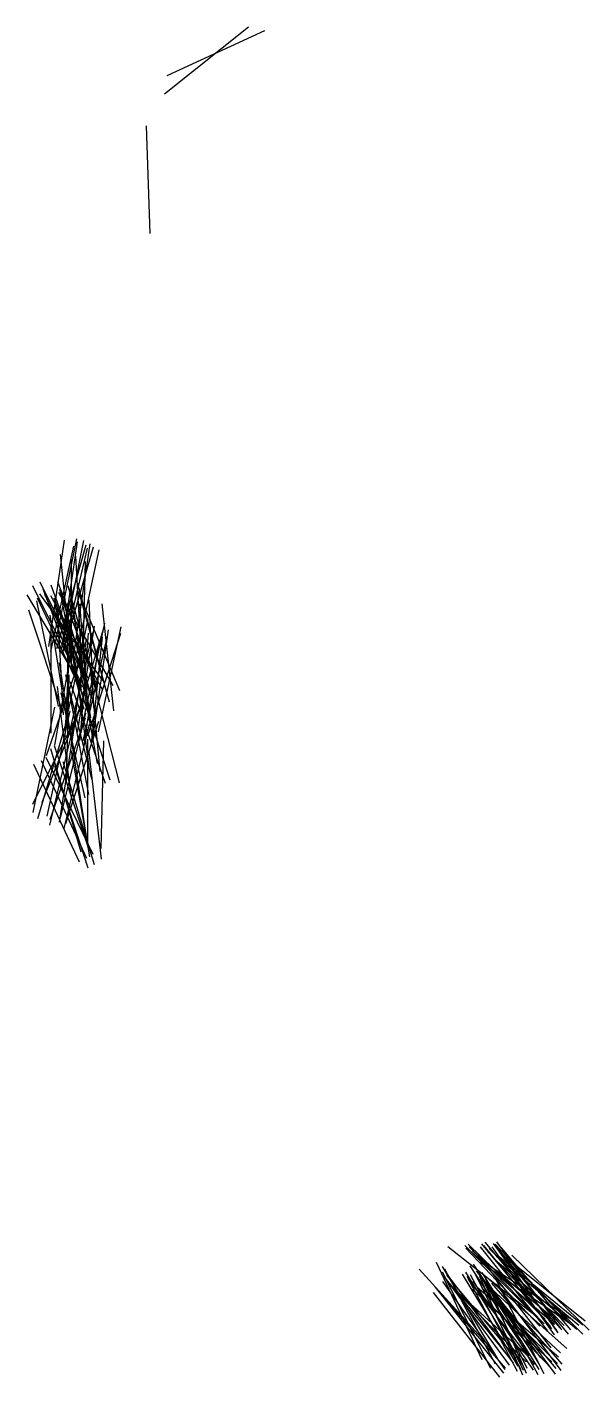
# Model space of a CAD drawing. Extents: x 450045 to 455000, y 6465319 to 6474780.
# Drawn here: x 450942.99 to 450958.35, y 6467571.54 to 6467608.42 of the extents above; entities that cross this region are included whole.
import ezdxf

# ---------------------------------------------------------------- set-up
doc = ezdxf.new("R2010")
doc.units = 0

msp = doc.modelspace()

# ---------------------------------------------------------------- linework, layer by layer
at = {"layer": 'cliff3'}
for points in [[(450949.048, 6467608.418), (450946.752, 6467606.582)], [(450949.486, 6467608.312), (450946.814, 6467607.088)], [(450946.248, 6467605.719), (450946.352, 6467602.781)], [(450944.014, 6467594.404), (450943.586, 6467591.496)], [(450944.261, 6467594.237), (450943.639, 6467591.363)], [(450944.348, 6467594.44), (450943.752, 6467591.56)], [(450944.598, 6467594.265), (450943.802, 6467591.435)], [(450944.365, 6467594.354), (450943.935, 6467591.446)], [(450944.538, 6467594.391), (450943.962, 6467591.509)], [(450944.714, 6467594.304), (450944.286, 6467591.396)], [(450943.899, 6467594.012), (450944.201, 6467591.088)], [(450944.634, 6467594.182), (450943.966, 6467591.318)], [(450944.804, 6467594.213), (450943.996, 6467591.387)], [(450944.2, 6467593.87), (450944.2, 6467590.93)], [(450944.318, 6467593.968), (450944.482, 6467591.032)], [(450944.961, 6467594.137), (450944.339, 6467591.263)], [(450944.588, 6467593.82), (450944.512, 6467590.88)], [(450943.143, 6467593.165), (450944.457, 6467590.535)], [(450943.343, 6467593.265), (450944.657, 6467590.635)], [(450943.648, 6467593.181), (450944.652, 6467590.419)], [(450943.83, 6467593.275), (450944.87, 6467590.525)], [(450944.11, 6467593.167), (450944.89, 6467590.333)], [(450944.371, 6467593.22), (450945.129, 6467590.38)], [(450942.994, 6467592.911), (450944.506, 6467590.389)], [(450943.271, 6467592.828), (450944.529, 6467590.172)], [(450943.333, 6467592.937), (450945.067, 6467590.563)], [(450943.43, 6467593.075), (450944.47, 6467590.325)], [(450943.468, 6467592.927), (450944.732, 6467590.273)], [(450943.64, 6467592.887), (450945.06, 6467590.313)], [(450943.731, 6467592.825), (450944.769, 6467590.075)], [(450943.859, 6467592.97), (450945.341, 6467590.43)], [(450943.883, 6467593.06), (450944.717, 6467590.24)], [(450943.925, 6467592.844), (450944.475, 6467589.956)], [(450944.171, 6467592.952), (450944.629, 6467590.048)], [(450944.382, 6467593.006), (450945.518, 6467590.294)], [(450944.459, 6467592.817), (450945.241, 6467589.983)], [(450944.685, 6467592.769), (450944.815, 6467589.831)], [(450943.035, 6467592.495), (450943.965, 6467589.705)], [(450943.252, 6467592.74), (450943.848, 6467589.86)], [(450943.755, 6467592.616), (450944.545, 6467589.784)], [(450943.818, 6467592.568), (450943.982, 6467589.632)], [(450944.092, 6467592.455), (450944.508, 6467589.545)], [(450944.1, 6467592.67), (450944.1, 6467589.73)], [(450944.268, 6467592.452), (450944.732, 6467589.548)], [(450944.43, 6467592.665), (450944.67, 6467589.735)], [(450945.038, 6467592.661), (450945.362, 6467589.739)], [(450943.615, 6467592.351), (450944.085, 6467589.449)], [(450943.65, 6467592.07), (450943.65, 6467589.13)], [(450944.661, 6467592.237), (450944.039, 6467589.363)], [(450944.832, 6467592.052), (450944.368, 6467589.148)], [(450945.112, 6467592.136), (450944.488, 6467589.264)], [(450945.561, 6467592.037), (450944.939, 6467589.163)], [(450944.253, 6467591.698), (450943.747, 6467588.802)], [(450944.17, 6467591.968), (450944.03, 6467589.032)], [(450944.785, 6467591.881), (450944.115, 6467589.019)], [(450944.612, 6467591.705), (450944.188, 6467588.795)], [(450945.075, 6467591.957), (450944.225, 6467589.143)], [(450944.665, 6467591.865), (450944.435, 6467588.935)], [(450945.181, 6467591.782), (450944.519, 6467588.918)], [(450944.962, 6467591.655), (450944.538, 6467588.745)], [(450945.552, 6467591.849), (450944.648, 6467589.051)], [(450945.051, 6467591.762), (450944.749, 6467588.838)], [(450945.208, 6467591.955), (450944.792, 6467589.045)], [(450944.486, 6467591.287), (450943.514, 6467588.513)], [(450943.871, 6467591.052), (450944.329, 6467588.148)], [(450944.31, 6467591.058), (450944.69, 6467588.142)], [(450944.384, 6467591.196), (450944.916, 6467588.304)], [(450944.712, 6467591.014), (450944.988, 6467588.086)], [(450944.043, 6467590.726), (450944.757, 6467587.874)], [(450944.139, 6467590.719), (450944.061, 6467587.781)], [(450944.166, 6467590.538), (450945.134, 6467587.762)], [(450944.346, 6467590.648), (450945.254, 6467587.852)], [(450944.786, 6467590.624), (450945.514, 6467587.776)], [(450943.818, 6467590.409), (450944.182, 6467587.491)], [(450943.922, 6467590.233), (450944.578, 6467587.367)], [(450944.129, 6467590.345), (450944.671, 6467587.455)], [(450944.457, 6467589.815), (450943.143, 6467587.185)], [(450943.748, 6467589.84), (450943.152, 6467586.96)], [(450944.496, 6467589.965), (450943.404, 6467587.235)], [(450944.115, 6467589.61), (450943.285, 6467586.79)], [(450944.161, 6467589.737), (450943.539, 6467586.863)], [(450944.295, 6467589.479), (450943.605, 6467586.621)], [(450944.581, 6467589.539), (450943.619, 6467586.761)], [(450944.327, 6467589.602), (450943.873, 6467586.698)], [(450944.595, 6467589.679), (450943.905, 6467586.821)], [(450944.952, 6467589.449), (450944.048, 6467586.651)], [(450944.697, 6467589.378), (450944.003, 6467586.522)], [(450944.176, 6467589.153), (450944.624, 6467586.247)], [(450943.632, 6467588.709), (450944.468, 6467585.891)], [(450943.735, 6467588.795), (450944.665, 6467586.005)], [(450944.65, 6467588.97), (450944.65, 6467586.03)], [(450945.088, 6467588.92), (450945.012, 6467585.98)], [(450943.381, 6467588.383), (450944.619, 6467585.717)], [(450943.51, 6467588.473), (450944.79, 6467585.827)], [(450943.97, 6467588.356), (450944.83, 6467585.544)], [(450944.202, 6467588.649), (450944.698, 6467585.751)], [(450944.68, 6467588.61), (450945.02, 6467585.69)], [(450943.176, 6467588.281), (450944.424, 6467585.619)], [(450943.746, 6467588.248), (450944.654, 6467585.452)], [(450954.494, 6467575.108), (450956.806, 6467573.292)], [(450954.961, 6467575.139), (450957.039, 6467573.061)], [(450954.988, 6467575.066), (450957.012, 6467572.934)], [(450955.047, 6467575.176), (450957.153, 6467573.124)], [(450955.075, 6467575.103), (450957.125, 6467572.997)], [(450955.379, 6467575.095), (450957.221, 6467572.805)], [(450955.411, 6467575.181), (450957.289, 6467572.919)], [(450955.469, 6467575.138), (450957.331, 6467572.862)], [(450955.502, 6467575.223), (450957.398, 6467572.977)], [(450955.623, 6467575.052), (450957.677, 6467572.948)], [(450955.702, 6467575.101), (450957.398, 6467572.699)], [(450955.733, 6467575.187), (450957.467, 6467572.813)], [(450955.791, 6467575.169), (450957.809, 6467573.031)], [(450955.796, 6467575.146), (450957.504, 6467572.754)], [(450955.826, 6467575.232), (450957.574, 6467572.868)], [(450955.949, 6467575.071), (450957.851, 6467572.829)], [(450955.168, 6467574.988), (450957.432, 6467573.112)], [(450955.192, 6467574.916), (450957.408, 6467572.984)], [(450955.368, 6467574.752), (450957.832, 6467573.148)], [(450955.588, 6467574.966), (450957.612, 6467572.834)], [(450955.78, 6467574.752), (450958.02, 6467572.848)], [(450955.821, 6467574.841), (450958.079, 6467572.959)], [(450955.911, 6467574.829), (450958.189, 6467572.971)], [(450955.916, 6467574.985), (450957.784, 6467572.715)], [(450955.952, 6467574.918), (450958.248, 6467573.082)], [(450956.111, 6467574.789), (450958.189, 6467572.711)], [(450956.246, 6467574.875), (450958.354, 6467572.825)], [(450953.711, 6467574.488), (450955.689, 6467572.312)], [(450954.172, 6467574.679), (450955.428, 6467572.021)], [(450954.343, 6467574.415), (450955.657, 6467571.785)], [(450954.344, 6467574.561), (450955.856, 6467572.039)], [(450954.408, 6467574.497), (450955.792, 6467571.903)], [(450954.459, 6467574.329), (450956.341, 6467572.071)], [(450954.888, 6467574.357), (450956.412, 6467571.843)], [(450954.982, 6467574.403), (450956.518, 6467571.897)], [(450955.092, 6467574.578), (450956.708, 6467572.122)], [(450955.11, 6467574.348), (450956.49, 6467571.752)], [(450955.185, 6467574.623), (450956.815, 6467572.177)], [(450955.243, 6467574.365), (450956.557, 6467571.735)], [(450955.273, 6467574.441), (450957.127, 6467572.159)], [(450955.276, 6467574.432), (450957.024, 6467572.068)], [(450955.343, 6467574.415), (450956.657, 6467571.785)], [(450955.386, 6467574.679), (450957.814, 6467573.021)], [(450955.421, 6467574.397), (450956.979, 6467571.903)], [(450955.467, 6467574.349), (450956.633, 6467571.651)], [(450955.492, 6467574.656), (450957.308, 6467572.344)], [(450954.137, 6467574.011), (450956.063, 6467571.789)], [(450954.182, 6467573.948), (450956.018, 6467571.652)], [(450954.35, 6467574.15), (450956.05, 6467571.75)], [(450954.376, 6467574.294), (450956.224, 6467572.006)], [(450954.433, 6467574.237), (450956.167, 6467571.863)], [(450954.512, 6467574.089), (450956.688, 6467572.111)], [(450954.518, 6467574.276), (450956.282, 6467571.924)], [(450954.561, 6467574.039), (450956.639, 6467571.961)], [(450955.012, 6467574.299), (450956.388, 6467571.701)], [(450955.048, 6467574.21), (450956.852, 6467571.89)], [(450955.175, 6467574.166), (450956.825, 6467571.734)], [(450955.284, 6467574.007), (450957.516, 6467572.093)], [(450955.363, 6467574.298), (450956.537, 6467571.602)], [(450955.411, 6467573.989), (450957.489, 6467571.911)], [(450955.421, 6467574.247), (450956.979, 6467571.753)], [(450955.423, 6467574.2), (450957.577, 6467572.2)], [(450955.546, 6467574.191), (450956.954, 6467571.609)], [(450955.549, 6467574.274), (450957.751, 6467572.326)], [(450955.55, 6467574.022), (450957.45, 6467571.778)], [(450955.675, 6467573.981), (450957.425, 6467571.619)], [(450955.685, 6467574.109), (450957.615, 6467571.891)], [(450955.778, 6467574.258), (450957.122, 6467571.642)], [(450955.818, 6467574.076), (450957.582, 6467571.724)], [(450954.092, 6467573.856), (450955.908, 6467571.544)], [(450955.164, 6467573.941), (450957.336, 6467571.959)], [(450955.285, 6467573.913), (450957.315, 6467571.787)]]:
    msp.add_lwpolyline(points, dxfattribs=at)

doc.saveas('drawing.dxf')
